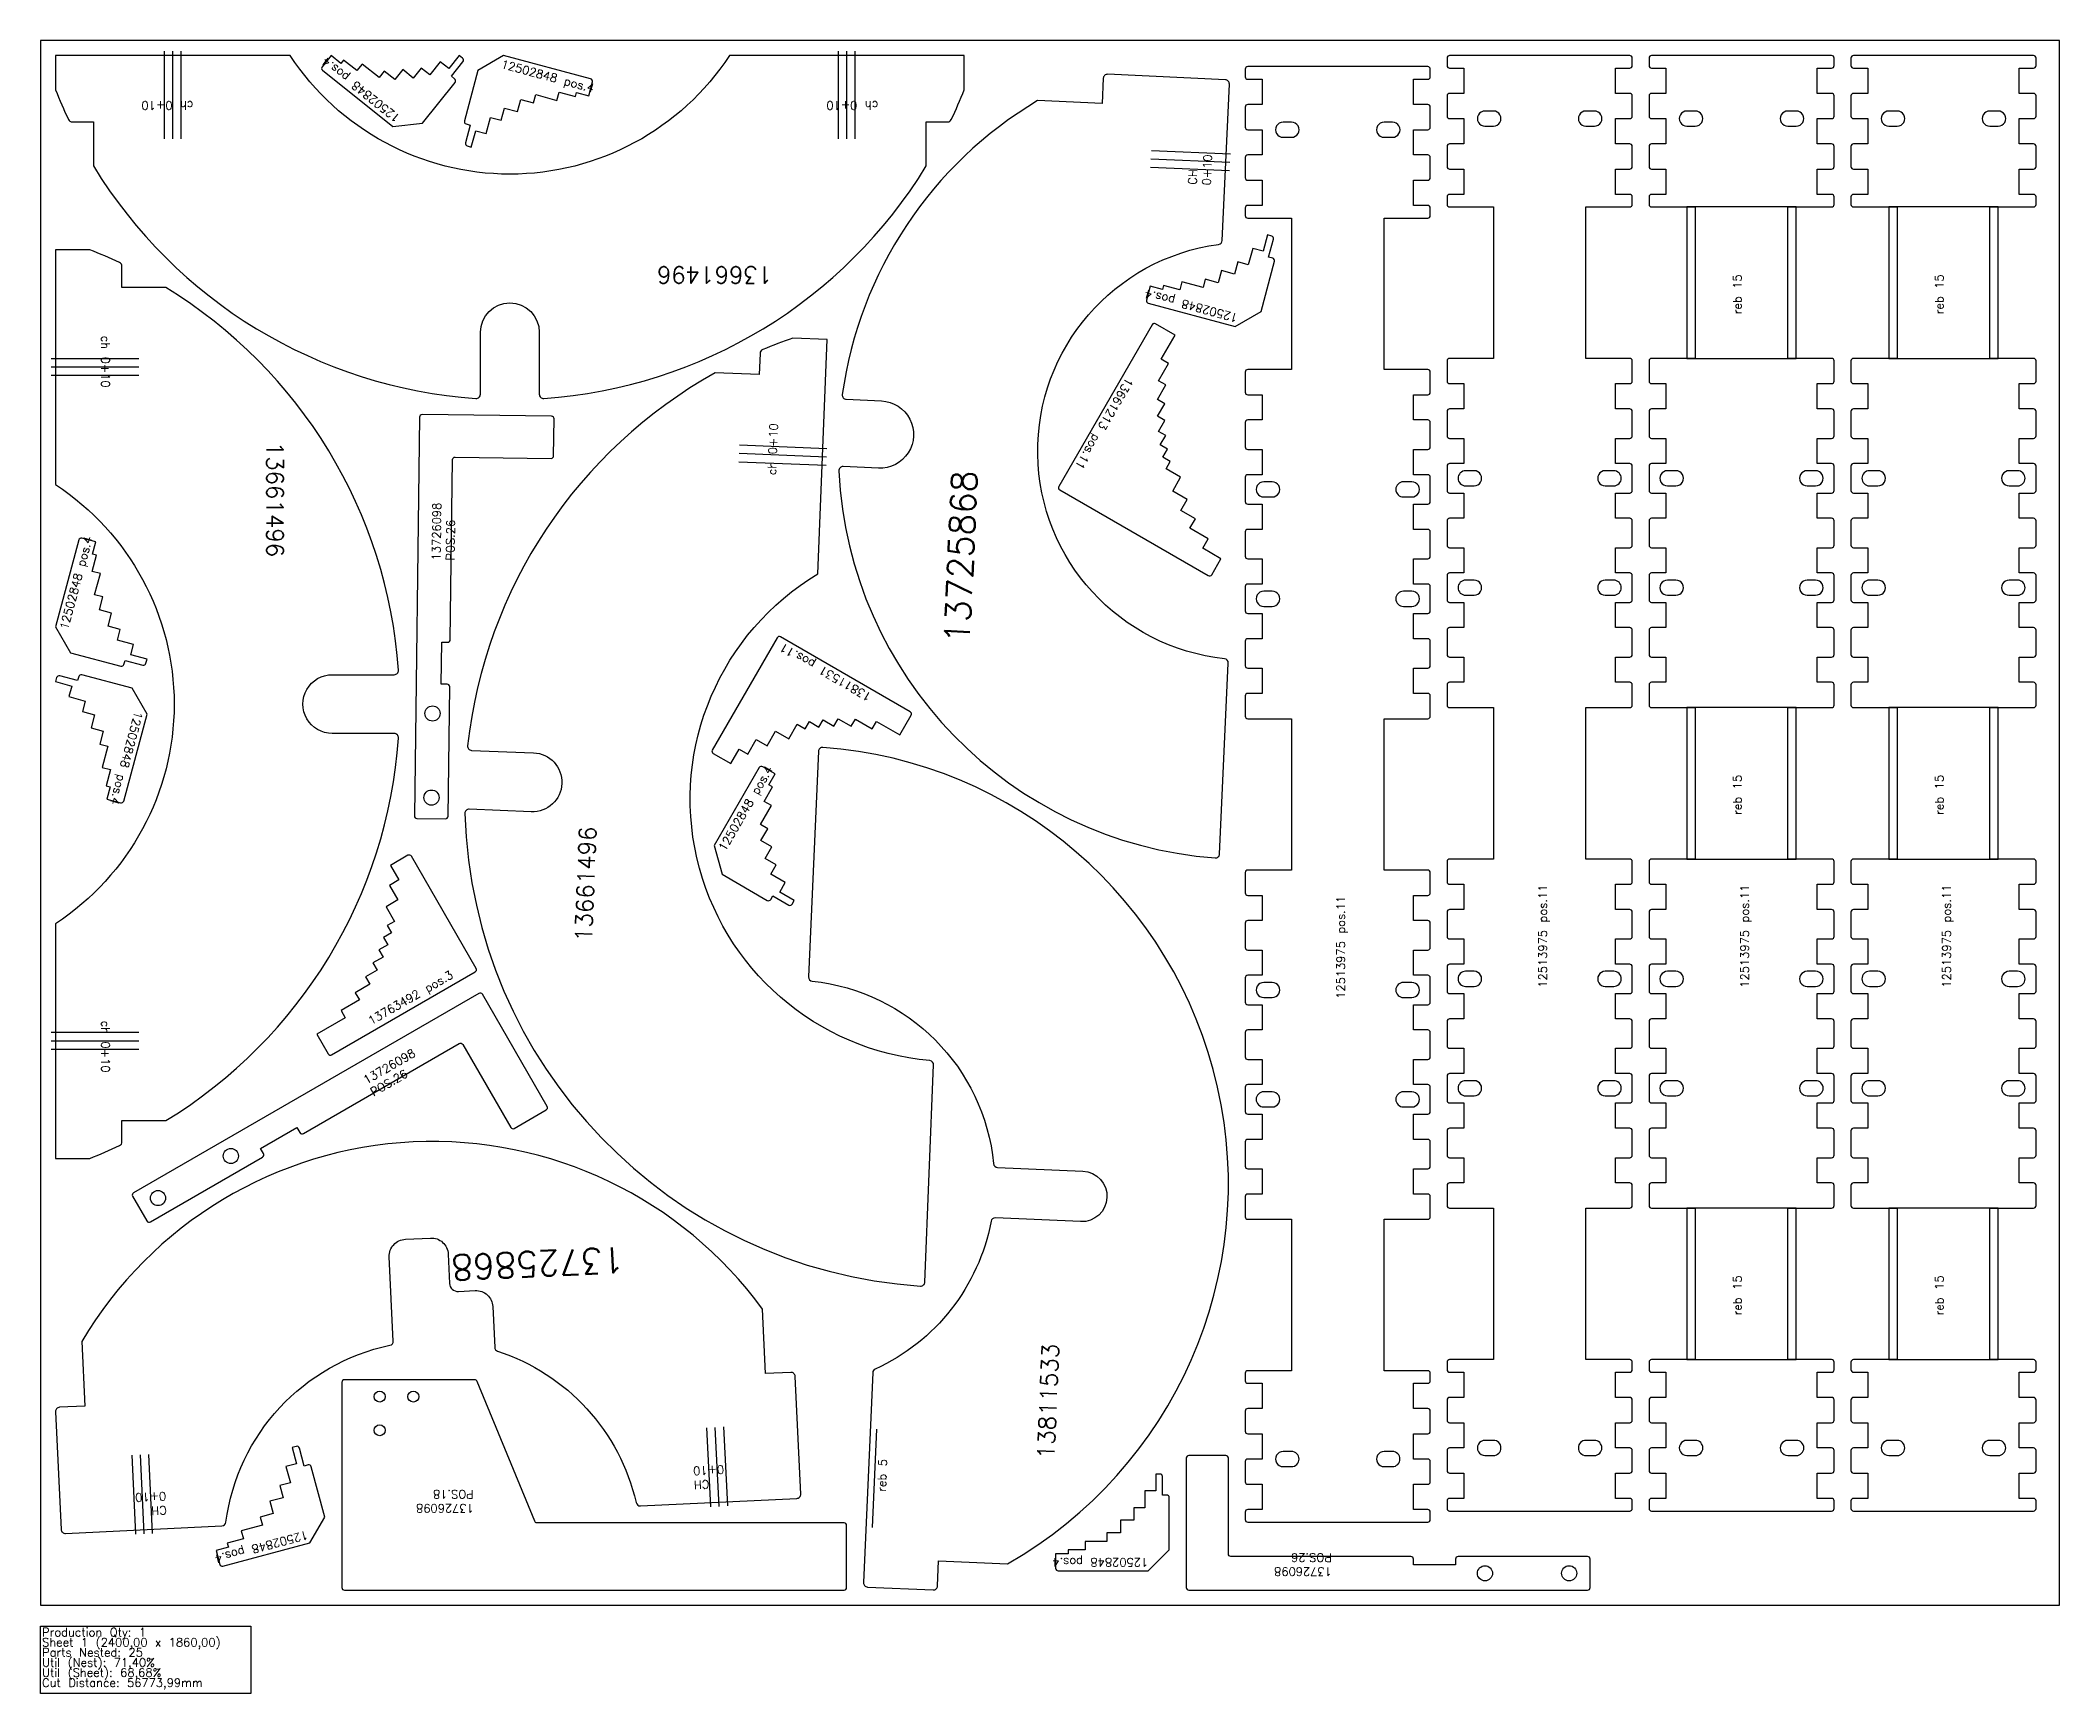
# Model space of a CAD drawing. Header units: millimetres. Extents: x 0 to 2400, y -105 to 1860.
import ezdxf

# ---------------------------------------------------------------- set-up
doc = ezdxf.new("R2010")
doc.units = ezdxf.units.MM
for name, color, linetype in [('12502848', 7, 'Continuous'), ('13661213', 7, 'Continuous'), ('13661496', 7, 'Continuous'), ('13725868', 7, 'Continuous'), ('13726098v0', 7, 'Continuous'), ('13763492', 7, 'Continuous'), ('13811531', 7, 'Continuous'), ('Chanfro', 7, 'Continuous'), ('Rebaixo', 7, 'Continuous'), ('sheet', 24, 'Continuous'), ('Stats', 7, 'Continuous'), ('Texto', 7, 'Continuous')]:
    doc.layers.add(name, color=color, linetype=linetype)
doc.styles.get("Standard").update_dxf_attribs({"font": 'txt.shx'})

msp = doc.modelspace()

# ---------------------------------------------------------------- linework, layer by layer
at = {"color": 2}
for points in [[(1432, 230.8), (1432, 206.8, 0.414214), (1435, 203.8), (1452, 203.8), (1452, 173.8), (1435, 173.8, 0.414214), (1432, 170.8), (1432, 146.8, 0.414214), (1435, 143.8), (1452, 143.8), (1452, 113.8), (1435, 113.8, 0.414214), (1432, 110.8), (1432, 101.8, 0.414214), (1435, 98.8), (1649, 98.8, 0.414214), (1652, 101.8), (1652, 110.8, 0.414214), (1649, 113.8), (1632, 113.8), (1632, 143.8), (1649, 143.8, 0.414214), (1652, 146.8), (1652, 170.8, 0.414214), (1649, 173.8), (1632, 173.8), (1632, 203.8), (1649, 203.8, 0.414214), (1652, 206.8), (1652, 230.8, 0.414214), (1649, 233.8), (1632, 233.8), (1632, 263.8), (1649, 263.8, 0.414214), (1652, 266.8), (1652, 275.8, 0.414214), (1649, 278.8), (1597, 278.8), (1597, 458.8), (1649, 458.8, 0.414214), (1652, 461.8), (1652, 485.8, 0.414214), (1649, 488.8), (1632, 488.8), (1632, 518.8), (1649, 518.8, 0.414214), (1652, 521.8), (1652, 550.8, 0.414214), (1649, 553.8), (1632, 553.8), (1632, 583.8), (1649, 583.8, 0.414214), (1652, 586.8), (1652, 615.8, 0.414214), (1649, 618.8), (1632, 618.8), (1632, 648.8), (1649, 648.8, 0.414214), (1652, 651.8), (1652, 680.8, 0.414214), (1649, 683.8), (1632, 683.8), (1632, 713.8), (1649, 713.8, 0.414214), (1652, 716.8), (1652, 745.8, 0.414214), (1649, 748.8), (1632, 748.8), (1632, 778.8), (1649, 778.8, 0.414214), (1652, 781.8), (1652, 810.8, 0.414214), (1649, 813.8), (1632, 813.8), (1632, 843.8), (1649, 843.8, 0.414214), (1652, 846.8), (1652, 870.8, 0.414214), (1649, 873.8), (1597, 873.8), (1597, 1053.8), (1649, 1053.8, 0.414214), (1652, 1056.8), (1652, 1080.8, 0.414214), (1649, 1083.8), (1632, 1083.8), (1632, 1113.8), (1649, 1113.8, 0.414214), (1652, 1116.8), (1652, 1145.8, 0.414214), (1649, 1148.8), (1632, 1148.8), (1632, 1178.8), (1649, 1178.8, 0.414214), (1652, 1181.8), (1652, 1210.8, 0.414214), (1649, 1213.8), (1632, 1213.8), (1632, 1243.8), (1649, 1243.8, 0.414214), (1652, 1246.8), (1652, 1275.8, 0.414214), (1649, 1278.8), (1632, 1278.8), (1632, 1308.8), (1649, 1308.8, 0.414214), (1652, 1311.8), (1652, 1340.8, 0.414214), (1649, 1343.8), (1632, 1343.8), (1632, 1373.8), (1649, 1373.8, 0.414214), (1652, 1376.8), (1652, 1405.8, 0.414214), (1649, 1408.8), (1632, 1408.8), (1632, 1438.8), (1649, 1438.8, 0.414214), (1652, 1441.8), (1652, 1465.8, 0.414214), (1649, 1468.8), (1597, 1468.8), (1597, 1648.8), (1649, 1648.8, 0.414214), (1652, 1651.8), (1652, 1660.8, 0.414214), (1649, 1663.8), (1632, 1663.8), (1632, 1693.8), (1649, 1693.8, 0.414214), (1652, 1696.8), (1652, 1720.8, 0.414214), (1649, 1723.8), (1632, 1723.8), (1632, 1753.8), (1649, 1753.8, 0.414214), (1652, 1756.8), (1652, 1780.8, 0.414214), (1649, 1783.8), (1632, 1783.8), (1632, 1813.8), (1649, 1813.8, 0.414214), (1652, 1816.8), (1652, 1825.8, 0.414214), (1649, 1828.8), (1435, 1828.8, 0.414214), (1432, 1825.8), (1432, 1816.8, 0.414214), (1435, 1813.8), (1452, 1813.8), (1452, 1783.8), (1435, 1783.8, 0.414214), (1432, 1780.8), (1432, 1756.8, 0.414214), (1435, 1753.8), (1452, 1753.8), (1452, 1723.8), (1435, 1723.8, 0.414214), (1432, 1720.8), (1432, 1696.8, 0.414214), (1435, 1693.8), (1452, 1693.8), (1452, 1663.8), (1435, 1663.8, 0.414214), (1432, 1660.8), (1432, 1651.8, 0.414214), (1435, 1648.8), (1487, 1648.8), (1487, 1468.8), (1435, 1468.8, 0.414214), (1432, 1465.8), (1432, 1441.8, 0.414214), (1435, 1438.8), (1452, 1438.8), (1452, 1408.8), (1435, 1408.8, 0.414214), (1432, 1405.8), (1432, 1376.8, 0.414214), (1435, 1373.8), (1452, 1373.8), (1452, 1343.8), (1435, 1343.8, 0.414214), (1432, 1340.8), (1432, 1311.8, 0.414214), (1435, 1308.8), (1452, 1308.8), (1452, 1278.8), (1435, 1278.8, 0.414214), (1432, 1275.8), (1432, 1246.8, 0.414214), (1435, 1243.8), (1452, 1243.8), (1452, 1213.8), (1435, 1213.8, 0.414214), (1432, 1210.8), (1432, 1181.8, 0.414214), (1435, 1178.8), (1452, 1178.8), (1452, 1148.8), (1435, 1148.8, 0.414214), (1432, 1145.8), (1432, 1116.8, 0.414214), (1435, 1113.8), (1452, 1113.8), (1452, 1083.8), (1435, 1083.8, 0.414214), (1432, 1080.8), (1432, 1056.8, 0.414214), (1435, 1053.8), (1487, 1053.8), (1487, 873.8), (1435, 873.8, 0.414214), (1432, 870.8), (1432, 846.8, 0.414214), (1435, 843.8), (1452, 843.8), (1452, 813.8), (1435, 813.8, 0.414214), (1432, 810.8), (1432, 781.8, 0.414214), (1435, 778.8), (1452, 778.8), (1452, 748.8), (1435, 748.8, 0.414214), (1432, 745.8), (1432, 716.8, 0.414214), (1435, 713.8), (1452, 713.8), (1452, 683.8), (1435, 683.8, 0.414214), (1432, 680.8), (1432, 651.8, 0.414214), (1435, 648.8), (1452, 648.8), (1452, 618.8), (1435, 618.8, 0.414214), (1432, 615.8), (1432, 586.8, 0.414214), (1435, 583.8), (1452, 583.8), (1452, 553.8), (1435, 553.8, 0.414214), (1432, 550.8), (1432, 521.8, 0.414214), (1435, 518.8), (1452, 518.8), (1452, 488.8), (1435, 488.8, 0.414214), (1432, 485.8), (1432, 461.8, 0.414214), (1435, 458.8), (1487, 458.8), (1487, 278.8), (1435, 278.8, 0.414214), (1432, 275.8), (1432, 266.8, 0.414214), (1435, 263.8), (1452, 263.8), (1452, 233.8), (1435, 233.8, 0.414214)], [(1672, 244), (1672, 220, 0.414214), (1675, 217), (1692, 217), (1692, 187), (1675, 187, 0.414214), (1672, 184), (1672, 160, 0.414214), (1675, 157), (1692, 157), (1692, 127), (1675, 127, 0.414214), (1672, 124), (1672, 115, 0.414214), (1675, 112), (1889, 112, 0.414214), (1892, 115), (1892, 124, 0.414214), (1889, 127), (1872, 127), (1872, 157), (1889, 157, 0.414214), (1892, 160), (1892, 184, 0.414214), (1889, 187), (1872, 187), (1872, 217), (1889, 217, 0.414214), (1892, 220), (1892, 244, 0.414214), (1889, 247), (1872, 247), (1872, 277), (1889, 277, 0.414214), (1892, 280), (1892, 289, 0.414214), (1889, 292), (1837, 292), (1837, 472), (1889, 472, 0.414214), (1892, 475), (1892, 499, 0.414214), (1889, 502), (1872, 502), (1872, 532), (1889, 532, 0.414214), (1892, 535), (1892, 564, 0.414214), (1889, 567), (1872, 567), (1872, 597), (1889, 597, 0.414214), (1892, 600), (1892, 629, 0.414214), (1889, 632), (1872, 632), (1872, 662), (1889, 662, 0.414214), (1892, 665), (1892, 694, 0.414214), (1889, 697), (1872, 697), (1872, 727), (1889, 727, 0.414214), (1892, 730), (1892, 759, 0.414214), (1889, 762), (1872, 762), (1872, 792), (1889, 792, 0.414214), (1892, 795), (1892, 824, 0.414214), (1889, 827), (1872, 827), (1872, 857), (1889, 857, 0.414214), (1892, 860), (1892, 884, 0.414214), (1889, 887), (1837, 887), (1837, 1067), (1889, 1067, 0.414214), (1892, 1070), (1892, 1094, 0.414214), (1889, 1097), (1872, 1097), (1872, 1127), (1889, 1127, 0.414214), (1892, 1130), (1892, 1159, 0.414214), (1889, 1162), (1872, 1162), (1872, 1192), (1889, 1192, 0.414214), (1892, 1195), (1892, 1224, 0.414214), (1889, 1227), (1872, 1227), (1872, 1257), (1889, 1257, 0.414214), (1892, 1260), (1892, 1289, 0.414214), (1889, 1292), (1872, 1292), (1872, 1322), (1889, 1322, 0.414214), (1892, 1325), (1892, 1354, 0.414214), (1889, 1357), (1872, 1357), (1872, 1387), (1889, 1387, 0.414214), (1892, 1390), (1892, 1419, 0.414214), (1889, 1422), (1872, 1422), (1872, 1452), (1889, 1452, 0.414214), (1892, 1455), (1892, 1479, 0.414214), (1889, 1482), (1837, 1482), (1837, 1662), (1889, 1662, 0.414214), (1892, 1665), (1892, 1674, 0.414214), (1889, 1677), (1872, 1677), (1872, 1707), (1889, 1707, 0.414214), (1892, 1710), (1892, 1734, 0.414214), (1889, 1737), (1872, 1737), (1872, 1767), (1889, 1767, 0.414214), (1892, 1770), (1892, 1794, 0.414214), (1889, 1797), (1872, 1797), (1872, 1827), (1889, 1827, 0.414214), (1892, 1830), (1892, 1839, 0.414214), (1889, 1842), (1675, 1842, 0.414214), (1672, 1839), (1672, 1830, 0.414214), (1675, 1827), (1692, 1827), (1692, 1797), (1675, 1797, 0.414214), (1672, 1794), (1672, 1770, 0.414214), (1675, 1767), (1692, 1767), (1692, 1737), (1675, 1737, 0.414214), (1672, 1734), (1672, 1710, 0.414214), (1675, 1707), (1692, 1707), (1692, 1677), (1675, 1677, 0.414214), (1672, 1674), (1672, 1665, 0.414214), (1675, 1662), (1727, 1662), (1727, 1482), (1675, 1482, 0.414214), (1672, 1479), (1672, 1455, 0.414214), (1675, 1452), (1692, 1452), (1692, 1422), (1675, 1422, 0.414214), (1672, 1419), (1672, 1390, 0.414214), (1675, 1387), (1692, 1387), (1692, 1357), (1675, 1357, 0.414214), (1672, 1354), (1672, 1325, 0.414214), (1675, 1322), (1692, 1322), (1692, 1292), (1675, 1292, 0.414214), (1672, 1289), (1672, 1260, 0.414214), (1675, 1257), (1692, 1257), (1692, 1227), (1675, 1227, 0.414214), (1672, 1224), (1672, 1195, 0.414214), (1675, 1192), (1692, 1192), (1692, 1162), (1675, 1162, 0.414214), (1672, 1159), (1672, 1130, 0.414214), (1675, 1127), (1692, 1127), (1692, 1097), (1675, 1097, 0.414214), (1672, 1094), (1672, 1070, 0.414214), (1675, 1067), (1727, 1067), (1727, 887), (1675, 887, 0.414214), (1672, 884), (1672, 860, 0.414214), (1675, 857), (1692, 857), (1692, 827), (1675, 827, 0.414214), (1672, 824), (1672, 795, 0.414214), (1675, 792), (1692, 792), (1692, 762), (1675, 762, 0.414214), (1672, 759), (1672, 730, 0.414214), (1675, 727), (1692, 727), (1692, 697), (1675, 697, 0.414214), (1672, 694), (1672, 665, 0.414214), (1675, 662), (1692, 662), (1692, 632), (1675, 632, 0.414214), (1672, 629), (1672, 600, 0.414214), (1675, 597), (1692, 597), (1692, 567), (1675, 567, 0.414214), (1672, 564), (1672, 535, 0.414214), (1675, 532), (1692, 532), (1692, 502), (1675, 502, 0.414214), (1672, 499), (1672, 475, 0.414214), (1675, 472), (1727, 472), (1727, 292), (1675, 292, 0.414214), (1672, 289), (1672, 280, 0.414214), (1675, 277), (1692, 277), (1692, 247), (1675, 247, 0.414214)], [(1727, 1758, 1.000005), (1727, 1776), (1717, 1776, 1.000005), (1717, 1758)], [(1837, 1776, 1.000005), (1837, 1758), (1847, 1758, 1.000005), (1847, 1776)], [(1487, 1744.8, 1.000002), (1487, 1762.8), (1477, 1762.8, 1.000006), (1477, 1744.8)], [(1597, 1762.8, 1.000006), (1597, 1744.8), (1607, 1744.8, 1.000002), (1607, 1762.8)], [(1704, 1330.5, 1.000005), (1704, 1348.5), (1694, 1348.5, 0.999995), (1694, 1330.5)], [(1860, 1348.5, 1.000007), (1860, 1330.5), (1870, 1330.5, 0.999999), (1870, 1348.5)], [(1464, 1317.3, 1.000007), (1464, 1335.3), (1454, 1335.3, 1.000004), (1454, 1317.3)], [(1620, 1335.3, 0.999993), (1620, 1317.3), (1630, 1317.3, 1.000005), (1630, 1335.3)], [(1464, 1187.3, 1.000007), (1464, 1205.3), (1454, 1205.3, 1.000004), (1454, 1187.3)], [(1620, 1205.3, 0.999993), (1620, 1187.3), (1630, 1187.3, 1.000005), (1630, 1205.3)], [(1704, 1200.5, 1.000005), (1704, 1218.5), (1694, 1218.5, 0.999995), (1694, 1200.5)], [(1860, 1218.5, 1.000007), (1860, 1200.5), (1870, 1200.5, 0.999999), (1870, 1218.5)], [(1236.4, 456), (1135.1, 460.4, 0.373157), (1129.9, 456.4, -0.244185), (992.3, 280.8, 0.282196), (989.3, 276.5), (978.4, 26.9, 0.414214), (983.1, 21.7), (1061.1, 18.2, 0.414214), (1066.3, 23), (1067.6, 53), (1149.6, 49.4, 0.740817), (930, 1019.7, 0.422772), (924.7, 1015), (912.9, 747, 0.396526), (917.4, 741.8, -0.355947), (1132.9, 524.9, 0.373157), (1137.7, 520.4), (1239.1, 515.9, -0.999998)], [(1704, 735.5, 1.000005), (1704, 753.5), (1694, 753.5, 0.999995), (1694, 735.5)], [(1860, 753.5, 1.000007), (1860, 735.5), (1870, 735.5, 0.999999), (1870, 753.5)], [(1464, 722.3, 1.000007), (1464, 740.3), (1454, 740.3, 1.000004), (1454, 722.3)], [(1620, 740.3, 0.999993), (1620, 722.3), (1630, 722.3, 1.000005), (1630, 740.3)], [(1464, 592.3, 1.000007), (1464, 610.3), (1454, 610.3, 0.999998), (1454, 592.3)], [(1620, 610.3, 0.999993), (1620, 592.3), (1630, 592.3, 1.000002), (1630, 610.3)], [(1704, 605.5, 1.000005), (1704, 623.5), (1694, 623.5, 0.999995), (1694, 605.5)], [(1860, 623.5, 1.000005), (1860, 605.5), (1870, 605.5, 0.999995), (1870, 623.5)], [(1727, 178, 0.999993), (1727, 196), (1717, 196, 1.000007), (1717, 178)], [(1837, 196, 0.999999), (1837, 178), (1847, 178, 0.999993), (1847, 196)], [(1487, 164.8, 0.999992), (1487, 182.8), (1477, 182.8, 1.000004), (1477, 164.8)], [(1597, 182.8, 1.000007), (1597, 164.8), (1607, 164.8, 0.999993), (1607, 182.8)]]:
    msp.add_lwpolyline(points, format="xyb", close=True, dxfattribs=at)
at = {"color": 5}
for points in [[(1912, 244), (1912, 220, 0.414214), (1915, 217), (1932, 217), (1932, 187), (1915, 187, 0.414214), (1912, 184), (1912, 160, 0.414214), (1915, 157), (1932, 157), (1932, 127), (1915, 127, 0.414214), (1912, 124), (1912, 115, 0.414214), (1915, 112), (2129, 112, 0.414214), (2132, 115), (2132, 124, 0.414214), (2129, 127), (2112, 127), (2112, 157), (2129, 157, 0.414214), (2132, 160), (2132, 184, 0.414214), (2129, 187), (2112, 187), (2112, 217), (2129, 217, 0.414214), (2132, 220), (2132, 244, 0.414214), (2129, 247), (2112, 247), (2112, 277), (2129, 277, 0.414214), (2132, 280), (2132, 289, 0.414214), (2129, 292), (2077, 292), (2077, 472), (2129, 472, 0.414214), (2132, 475), (2132, 499, 0.414214), (2129, 502), (2112, 502), (2112, 532), (2129, 532, 0.414214), (2132, 535), (2132, 564, 0.414214), (2129, 567), (2112, 567), (2112, 597), (2129, 597, 0.414214), (2132, 600), (2132, 629, 0.414214), (2129, 632), (2112, 632), (2112, 662), (2129, 662, 0.414214), (2132, 665), (2132, 694, 0.414214), (2129, 697), (2112, 697), (2112, 727), (2129, 727, 0.414214), (2132, 730), (2132, 759, 0.414214), (2129, 762), (2112, 762), (2112, 792), (2129, 792, 0.414214), (2132, 795), (2132, 824, 0.414214), (2129, 827), (2112, 827), (2112, 857), (2129, 857, 0.414214), (2132, 860), (2132, 884, 0.414214), (2129, 887), (2077, 887), (2077, 1067), (2129, 1067, 0.414214), (2132, 1070), (2132, 1094, 0.414214), (2129, 1097), (2112, 1097), (2112, 1127), (2129, 1127, 0.414214), (2132, 1130), (2132, 1159, 0.414214), (2129, 1162), (2112, 1162), (2112, 1192), (2129, 1192, 0.414214), (2132, 1195), (2132, 1224, 0.414214), (2129, 1227), (2112, 1227), (2112, 1257), (2129, 1257, 0.414214), (2132, 1260), (2132, 1289, 0.414214), (2129, 1292), (2112, 1292), (2112, 1322), (2129, 1322, 0.414214), (2132, 1325), (2132, 1354, 0.414214), (2129, 1357), (2112, 1357), (2112, 1387), (2129, 1387, 0.414214), (2132, 1390), (2132, 1419, 0.414214), (2129, 1422), (2112, 1422), (2112, 1452), (2129, 1452, 0.414214), (2132, 1455), (2132, 1479, 0.414214), (2129, 1482), (2077, 1482), (2077, 1662), (2129, 1662, 0.414214), (2132, 1665), (2132, 1674, 0.414214), (2129, 1677), (2112, 1677), (2112, 1707), (2129, 1707, 0.414214), (2132, 1710), (2132, 1734, 0.414214), (2129, 1737), (2112, 1737), (2112, 1767), (2129, 1767, 0.414214), (2132, 1770), (2132, 1794, 0.414214), (2129, 1797), (2112, 1797), (2112, 1827), (2129, 1827, 0.414214), (2132, 1830), (2132, 1839, 0.414214), (2129, 1842), (1915, 1842, 0.414214), (1912, 1839), (1912, 1830, 0.414214), (1915, 1827), (1932, 1827), (1932, 1797), (1915, 1797, 0.414214), (1912, 1794), (1912, 1770, 0.414214), (1915, 1767), (1932, 1767), (1932, 1737), (1915, 1737, 0.414214), (1912, 1734), (1912, 1710, 0.414214), (1915, 1707), (1932, 1707), (1932, 1677), (1915, 1677, 0.414214), (1912, 1674), (1912, 1665, 0.414214), (1915, 1662), (1967, 1662), (1967, 1482), (1915, 1482, 0.414214), (1912, 1479), (1912, 1455, 0.414214), (1915, 1452), (1932, 1452), (1932, 1422), (1915, 1422, 0.414214), (1912, 1419), (1912, 1390, 0.414214), (1915, 1387), (1932, 1387), (1932, 1357), (1915, 1357, 0.414214), (1912, 1354), (1912, 1325, 0.414214), (1915, 1322), (1932, 1322), (1932, 1292), (1915, 1292, 0.414214), (1912, 1289), (1912, 1260, 0.414214), (1915, 1257), (1932, 1257), (1932, 1227), (1915, 1227, 0.414214), (1912, 1224), (1912, 1195, 0.414214), (1915, 1192), (1932, 1192), (1932, 1162), (1915, 1162, 0.414214), (1912, 1159), (1912, 1130, 0.414214), (1915, 1127), (1932, 1127), (1932, 1097), (1915, 1097, 0.414214), (1912, 1094), (1912, 1070, 0.414214), (1915, 1067), (1967, 1067), (1967, 887), (1915, 887, 0.414214), (1912, 884), (1912, 860, 0.414214), (1915, 857), (1932, 857), (1932, 827), (1915, 827, 0.414214), (1912, 824), (1912, 795, 0.414214), (1915, 792), (1932, 792), (1932, 762), (1915, 762, 0.414214), (1912, 759), (1912, 730, 0.414214), (1915, 727), (1932, 727), (1932, 697), (1915, 697, 0.414214), (1912, 694), (1912, 665, 0.414214), (1915, 662), (1932, 662), (1932, 632), (1915, 632, 0.414214), (1912, 629), (1912, 600, 0.414214), (1915, 597), (1932, 597), (1932, 567), (1915, 567, 0.414214), (1912, 564), (1912, 535, 0.414214), (1915, 532), (1932, 532), (1932, 502), (1915, 502, 0.414214), (1912, 499), (1912, 475, 0.414214), (1915, 472), (1967, 472), (1967, 292), (1915, 292, 0.414214), (1912, 289), (1912, 280, 0.414214), (1915, 277), (1932, 277), (1932, 247), (1915, 247, 0.414214)], [(2152, 244), (2152, 220, 0.414214), (2155, 217), (2172, 217), (2172, 187), (2155, 187, 0.414214), (2152, 184), (2152, 160, 0.414214), (2155, 157), (2172, 157), (2172, 127), (2155, 127, 0.414214), (2152, 124), (2152, 115, 0.414214), (2155, 112), (2369, 112, 0.414214), (2372, 115), (2372, 124, 0.414214), (2369, 127), (2352, 127), (2352, 157), (2369, 157, 0.414214), (2372, 160), (2372, 184, 0.414214), (2369, 187), (2352, 187), (2352, 217), (2369, 217, 0.414214), (2372, 220), (2372, 244, 0.414214), (2369, 247), (2352, 247), (2352, 277), (2369, 277, 0.414214), (2372, 280), (2372, 289, 0.414214), (2369, 292), (2317, 292), (2317, 472), (2369, 472, 0.414214), (2372, 475), (2372, 499, 0.414214), (2369, 502), (2352, 502), (2352, 532), (2369, 532, 0.414214), (2372, 535), (2372, 564, 0.414214), (2369, 567), (2352, 567), (2352, 597), (2369, 597, 0.414214), (2372, 600), (2372, 629, 0.414214), (2369, 632), (2352, 632), (2352, 662), (2369, 662, 0.414214), (2372, 665), (2372, 694, 0.414214), (2369, 697), (2352, 697), (2352, 727), (2369, 727, 0.414214), (2372, 730), (2372, 759, 0.414214), (2369, 762), (2352, 762), (2352, 792), (2369, 792, 0.414214), (2372, 795), (2372, 824, 0.414214), (2369, 827), (2352, 827), (2352, 857), (2369, 857, 0.414214), (2372, 860), (2372, 884, 0.414214), (2369, 887), (2317, 887), (2317, 1067), (2369, 1067, 0.414214), (2372, 1070), (2372, 1094, 0.414214), (2369, 1097), (2352, 1097), (2352, 1127), (2369, 1127, 0.414214), (2372, 1130), (2372, 1159, 0.414214), (2369, 1162), (2352, 1162), (2352, 1192), (2369, 1192, 0.414214), (2372, 1195), (2372, 1224, 0.414214), (2369, 1227), (2352, 1227), (2352, 1257), (2369, 1257, 0.414214), (2372, 1260), (2372, 1289, 0.414214), (2369, 1292), (2352, 1292), (2352, 1322), (2369, 1322, 0.414214), (2372, 1325), (2372, 1354, 0.414214), (2369, 1357), (2352, 1357), (2352, 1387), (2369, 1387, 0.414214), (2372, 1390), (2372, 1419, 0.414214), (2369, 1422), (2352, 1422), (2352, 1452), (2369, 1452, 0.414214), (2372, 1455), (2372, 1479, 0.414214), (2369, 1482), (2317, 1482), (2317, 1662), (2369, 1662, 0.414214), (2372, 1665), (2372, 1674, 0.414214), (2369, 1677), (2352, 1677), (2352, 1707), (2369, 1707, 0.414214), (2372, 1710), (2372, 1734, 0.414214), (2369, 1737), (2352, 1737), (2352, 1767), (2369, 1767, 0.414214), (2372, 1770), (2372, 1794, 0.414214), (2369, 1797), (2352, 1797), (2352, 1827), (2369, 1827, 0.414214), (2372, 1830), (2372, 1839, 0.414214), (2369, 1842), (2155, 1842, 0.414214), (2152, 1839), (2152, 1830, 0.414214), (2155, 1827), (2172, 1827), (2172, 1797), (2155, 1797, 0.414214), (2152, 1794), (2152, 1770, 0.414214), (2155, 1767), (2172, 1767), (2172, 1737), (2155, 1737, 0.414214), (2152, 1734), (2152, 1710, 0.414214), (2155, 1707), (2172, 1707), (2172, 1677), (2155, 1677, 0.414214), (2152, 1674), (2152, 1665, 0.414214), (2155, 1662), (2207, 1662), (2207, 1482), (2155, 1482, 0.414214), (2152, 1479), (2152, 1455, 0.414214), (2155, 1452), (2172, 1452), (2172, 1422), (2155, 1422, 0.414214), (2152, 1419), (2152, 1390, 0.414214), (2155, 1387), (2172, 1387), (2172, 1357), (2155, 1357, 0.414214), (2152, 1354), (2152, 1325, 0.414214), (2155, 1322), (2172, 1322), (2172, 1292), (2155, 1292, 0.414214), (2152, 1289), (2152, 1260, 0.414214), (2155, 1257), (2172, 1257), (2172, 1227), (2155, 1227, 0.414214), (2152, 1224), (2152, 1195, 0.414214), (2155, 1192), (2172, 1192), (2172, 1162), (2155, 1162, 0.414214), (2152, 1159), (2152, 1130, 0.414214), (2155, 1127), (2172, 1127), (2172, 1097), (2155, 1097, 0.414214), (2152, 1094), (2152, 1070, 0.414214), (2155, 1067), (2207, 1067), (2207, 887), (2155, 887, 0.414214), (2152, 884), (2152, 860, 0.414214), (2155, 857), (2172, 857), (2172, 827), (2155, 827, 0.414214), (2152, 824), (2152, 795, 0.414214), (2155, 792), (2172, 792), (2172, 762), (2155, 762, 0.414214), (2152, 759), (2152, 730, 0.414214), (2155, 727), (2172, 727), (2172, 697), (2155, 697, 0.414214), (2152, 694), (2152, 665, 0.414214), (2155, 662), (2172, 662), (2172, 632), (2155, 632, 0.414214), (2152, 629), (2152, 600, 0.414214), (2155, 597), (2172, 597), (2172, 567), (2155, 567, 0.414214), (2152, 564), (2152, 535, 0.414214), (2155, 532), (2172, 532), (2172, 502), (2155, 502, 0.414214), (2152, 499), (2152, 475, 0.414214), (2155, 472), (2207, 472), (2207, 292), (2155, 292, 0.414214), (2152, 289), (2152, 280, 0.414214), (2155, 277), (2172, 277), (2172, 247), (2155, 247, 0.414214)], [(1967, 1758, 1.000005), (1967, 1776), (1957, 1776, 1.000004), (1957, 1758)], [(2077, 1776, 1.000008), (2077, 1758), (2087, 1758, 1.000005), (2087, 1776)], [(2207, 1758, 1.000006), (2207, 1776), (2197, 1776, 1.000007), (2197, 1758)], [(2317, 1776, 1.000007), (2317, 1758), (2327, 1758, 1.000006), (2327, 1776)], [(1944, 1330.5, 1.000005), (1944, 1348.5), (1934, 1348.5, 1.000006), (1934, 1330.5)], [(2100, 1348.5, 1.000004), (2100, 1330.5), (2110, 1330.5, 1.000003), (2110, 1348.5)], [(2184, 1330.5, 1.000006), (2184, 1348.5), (2174, 1348.5, 0.999994), (2174, 1330.5)], [(2340, 1348.5, 1.000005), (2340, 1330.5), (2350, 1330.5, 0.999995), (2350, 1348.5)], [(1944, 1200.5, 1.000005), (1944, 1218.5), (1934, 1218.5, 1.000006), (1934, 1200.5)], [(2100, 1218.5, 1.000004), (2100, 1200.5), (2110, 1200.5, 1.000003), (2110, 1218.5)], [(2184, 1200.5, 1.000006), (2184, 1218.5), (2174, 1218.5, 0.999994), (2174, 1200.5)], [(2340, 1218.5, 1.000005), (2340, 1200.5), (2350, 1200.5, 0.999995), (2350, 1218.5)], [(1944, 735.5, 1.000005), (1944, 753.5), (1934, 753.5, 1.000006), (1934, 735.5)], [(2100, 753.5, 1.000004), (2100, 735.5), (2110, 735.5, 1.000003), (2110, 753.5)], [(2184, 735.5, 1.000006), (2184, 753.5), (2174, 753.5, 0.999994), (2174, 735.5)], [(2340, 753.5, 1.000005), (2340, 735.5), (2350, 735.5, 0.999995), (2350, 753.5)], [(1944, 605.5, 1.000005), (1944, 623.5), (1934, 623.5, 1.000004), (1934, 605.5)], [(2100, 623.5, 1.000004), (2100, 605.5), (2110, 605.5, 0.999996), (2110, 623.5)], [(2184, 605.5, 1.000006), (2184, 623.5), (2174, 623.5, 0.999994), (2174, 605.5)], [(2340, 623.5, 1.000003), (2340, 605.5), (2350, 605.5, 0.999993), (2350, 623.5)], [(1967, 178, 0.999995), (1967, 196), (1957, 196, 1.000005), (1957, 178)], [(2077, 196, 1.000005), (2077, 178), (2087, 178, 0.999995), (2087, 196)], [(2207, 178, 0.999997), (2207, 196), (2197, 196, 1.000008), (2197, 178)], [(2317, 196, 1.000007), (2317, 178), (2327, 178, 0.999997), (2327, 196)]]:
    msp.add_lwpolyline(points, format="xyb", close=True, dxfattribs=at)
at = {"layer": '12502848', "color": 2}
for points in [[(488.5, 1817.5), (502.2, 1834.7, 0.414214), (501.7, 1838.9), (497.8, 1842), (485.3, 1826.4), (475.2, 1834.5), (462.7, 1818.9), (452.5, 1827), (443.2, 1815.2), (430.7, 1825.2), (421.3, 1813.5), (408.8, 1823.5), (402.6, 1815.7), (382.3, 1831.9), (376, 1824.1), (360.4, 1836.5), (357.3, 1832.6), (345.5, 1842), (334.9, 1828.7, 0.414214), (335.4, 1824.5), (419, 1757.7), (454.2, 1761.7), (492.9, 1810.1, 0.414214), (492.4, 1814.4)], [(510.9, 1759.4), (505.2, 1738.2, 0.414214), (507.4, 1734.5), (512.2, 1733.2), (517.4, 1752.5), (529.9, 1749.2), (535.1, 1768.5), (547.7, 1765.1), (551.5, 1779.6), (567, 1775.5), (570.9, 1789.9), (586.3, 1785.8), (588.9, 1795.5), (614, 1788.7), (616.6, 1798.4), (635.9, 1793.2), (637.2, 1798.1), (651.7, 1794.2), (656.1, 1810.6, 0.414214), (654, 1814.3), (550.6, 1842), (520, 1824.3), (504, 1764.4, 0.414214), (506.1, 1760.7)], [(1459.9, 1602.4), (1465.6, 1623.7, 0.414214), (1463.5, 1627.4), (1458.6, 1628.7), (1453.5, 1609.3), (1440.9, 1612.7), (1435.7, 1593.4), (1423.2, 1596.8), (1419.3, 1582.3), (1403.8, 1586.4), (1399.9, 1571.9), (1384.5, 1576.1), (1381.9, 1566.4), (1356.8, 1573.1), (1354.2, 1563.5), (1334.9, 1568.6), (1333.6, 1563.8), (1319.1, 1567.7), (1314.7, 1551.3, 0.414214), (1316.8, 1547.6), (1420.2, 1519.9), (1450.8, 1537.6), (1466.8, 1597.5, 0.414214), (1464.7, 1601.1)], [(100.6, 1123.1), (121.8, 1117.4, 0.414214), (125.5, 1119.6), (126.8, 1124.4), (107.5, 1129.6), (110.8, 1142.1), (91.5, 1147.3), (94.9, 1159.9), (80.4, 1163.7), (84.5, 1179.2), (70.1, 1183.1), (74.2, 1198.5), (64.5, 1201.1), (71.3, 1226.2), (61.6, 1228.8), (66.8, 1248.1), (61.9, 1249.4), (65.8, 1263.9), (49.4, 1268.3, 0.414214), (45.7, 1266.2), (18, 1162.8), (35.7, 1132.2), (95.6, 1116.2, 0.414214), (99.3, 1118.3)], [(44.3, 1099), (23, 1104.7, 0.414214), (19.3, 1102.6), (18, 1097.8), (37.4, 1092.6), (34, 1080), (53.3, 1074.8), (50, 1062.3), (64.4, 1058.4), (60.3, 1043), (74.8, 1039.1), (70.6, 1023.6), (80.3, 1021), (73.6, 995.9), (83.2, 993.3), (78.1, 974), (82.9, 972.7), (79, 958.2), (95.4, 953.8, 0.414214), (99.1, 955.9), (126.8, 1059.3), (109.1, 1089.9), (49.2, 1106, 0.414214), (45.6, 1103.8)], [(870.5, 843.3), (889.5, 832.3, 0.414214), (893.6, 833.4), (896.1, 837.7), (878.8, 847.7), (885.3, 858.9), (868, 868.9), (874.5, 880.2), (861.5, 887.7), (869.5, 901.6), (856.5, 909.1), (864.5, 922.9), (855.9, 927.9), (868.9, 950.4), (860.2, 955.4), (870.2, 972.7), (865.9, 975.2), (873.4, 988.2), (858.6, 996.7, 0.414214), (854.5, 995.6), (801, 903), (810.2, 868.8), (863.9, 837.8, 0.414214), (868, 838.9)], [(313.5, 165.5), (307.8, 186.7, 0.414214), (304.1, 188.9), (299.3, 187.6), (304.4, 168.2), (291.9, 164.9), (297.1, 145.6), (284.5, 142.2), (288.4, 127.7), (272.9, 123.6), (276.8, 109.1), (261.4, 104.9), (263.9, 95.3), (238.8, 88.6), (241.4, 78.9), (222.1, 73.7), (223.4, 68.9), (208.9, 65), (213.3, 48.6, 0.414214), (217, 46.5), (320.3, 74.2), (338, 104.8), (322, 164.7, 0.414214), (318.3, 166.8)], [(1333.7, 131), (1333.7, 153, 0.414214), (1330.7, 156), (1325.7, 156), (1325.7, 136), (1312.7, 136), (1312.7, 116), (1299.7, 116), (1299.7, 101), (1283.7, 101), (1283.7, 86), (1267.7, 86), (1267.7, 76), (1241.7, 76), (1241.7, 66), (1221.7, 66), (1221.7, 61), (1206.7, 61), (1206.7, 44, 0.414214), (1209.7, 41), (1316.7, 41), (1341.7, 66), (1341.7, 128, 0.414214), (1338.7, 131)]]:
    msp.add_lwpolyline(points, format="xyb", close=True, dxfattribs=at)
at = {"layer": '13661213', "color": 2}
msp.add_lwpolyline([(1325.5, 1523.2, 0.414214), (1321.4, 1522.1), (1210.4, 1329.9, 0.414214), (1211.5, 1325.8), (1388.1, 1223.8, 0.414214), (1392.2, 1224.9), (1403.2, 1243.9), (1381.6, 1256.4), (1388.1, 1267.7), (1366.4, 1280.2), (1372.9, 1291.4), (1355.6, 1301.4), (1363.1, 1314.4), (1345.8, 1324.4), (1355.3, 1340.9), (1338, 1350.9), (1343, 1359.5), (1334.3, 1364.5), (1339.8, 1374.1), (1331.1, 1379.1), (1337.6, 1390.3), (1329, 1395.3), (1336.5, 1408.3), (1327.8, 1413.3), (1336.3, 1428), (1327.7, 1433), (1337.7, 1450.4), (1329, 1455.4), (1341, 1476.1), (1332.3, 1481.1), (1348.8, 1509.7)], format="xyb", close=True, dxfattribs=at)
at = {"layer": '13661496', "color": 2}
for points in [[(1098, 1801.3), (1098, 1842), (819, 1842, -0.540301), (297, 1842), (18, 1842), (18, 1801.3, 0.016653), (33.3, 1765.9, 0.290435), (37.8, 1763), (63, 1763), (63, 1710.7, 0.242848), (517.7, 1434.4, 0.434755), (523, 1439.4), (523, 1513, -0.999999), (593, 1513), (593, 1439.4, 0.434755), (598.3, 1434.4, 0.242848), (1053, 1710.7), (1053, 1763), (1078.2, 1763, 0.290435), (1082.7, 1765.9, 0.016653)], [(58.7, 1611.1), (18, 1611.1), (18, 1332, -0.540301), (18, 810.1), (18, 531.1), (58.7, 531.1, 0.016653), (94.2, 546.4, 0.290435), (97, 550.9), (97, 576.1), (149.3, 576.1, 0.242848), (425.6, 1030.7, 0.434755), (420.6, 1036.1), (347, 1036.1, -1.000002), (347, 1106.1), (420.6, 1106.1, 0.434755), (425.6, 1111.4, 0.242848), (149.3, 1566.1), (97, 1566.1), (97, 1591.3, 0.290435), (94.2, 1595.8, 0.016653)], [(858.5, 1492.4, 0.290435), (855.4, 1488), (854.4, 1462.8), (802.2, 1464.9, 0.242848), (507.8, 1021.7, 0.434755), (512.6, 1016.1), (586.2, 1013.2, -0.999999), (583.4, 943.2), (509.8, 946.2, 0.434755), (504.6, 941.1, 0.38645), (1046, 379.4, 0.421876), (1051.3, 384.2), (1061.7, 642.2, 0.400416), (1057.1, 647.4, -0.726894), (924, 1225.8), (935.1, 1504.6), (894.5, 1506.2, 0.016653)]]:
    msp.add_lwpolyline(points, format="xyb", close=True, dxfattribs=at)
at = {"layer": '13725868', "color": 2}
for points in [[(1263.3, 1814.9), (1261.9, 1784.9), (1185.2, 1788.4, 0.227386), (953.1, 1439, 0.441988), (957.8, 1433.4), (999.6, 1431.5, -1.000002), (996, 1351.5), (954.2, 1353.4, 0.441988), (949, 1348.2, 0.378017), (1396.3, 888.2, 0.423398), (1401.6, 892.9), (1411.9, 1119.9, 0.396943), (1407.5, 1125.1, -0.887495), (1400.4, 1617.5, 0.362758), (1404.7, 1622.3), (1413.2, 1808.1, 0.414214), (1408.4, 1813.3), (1268.5, 1819.7, 0.414214)], [(708.1, 122, 0.362758), (713.2, 118.1), (899, 127, 0.414214), (903.7, 132.2), (897.1, 272, 0.414214), (891.8, 276.8), (861.9, 275.4), (858.2, 352.1, 0.538683), (49.1, 313.5), (52.8, 236.7), (22.8, 235.3, 0.414214), (18.1, 230), (24.7, 90.2, 0.414214), (30, 85.4), (215.8, 94.3, 0.362758), (220.5, 98.7, -0.318457), (415.5, 309, 0.36844), (419.5, 314.1), (414.7, 414.2, -0.414214), (433.8, 435.1), (463.7, 436.5, -0.414214), (484.7, 417.5), (486.3, 382.6, 0.414214), (496.8, 373), (516.8, 374, -0.414214), (537.7, 355), (540, 306.5, 0.311282), (543.5, 302, -0.262887)]]:
    msp.add_lwpolyline(points, format="xyb", close=True, dxfattribs=at)
at = {"layer": '13726098v0', "color": 2}
for points in [[(610.6, 1410.1, 0.414214), (607.6, 1413.2), (453.6, 1415.2, 0.414214), (450.6, 1412.2), (444.5, 938.2, 0.414214), (447.5, 935.2), (481.5, 934.8, 0.414214), (484.5, 937.7), (486.5, 1091.7, 0.414214), (483.5, 1094.8), (476.5, 1094.8), (477.2, 1144.8), (484.2, 1144.7, 0.414214), (487.2, 1147.7), (490, 1361.7, -0.414214), (493, 1364.7), (607, 1363.2, 0.414214), (610, 1366.2)], [(601.2, 588.8, 0.414214), (602.3, 592.9), (525.3, 726.2, 0.414214), (521.2, 727.3), (110.7, 490.3, 0.414214), (109.6, 486.2), (126.6, 456.8, 0.414214), (130.7, 455.7), (264.1, 532.7, 0.414214), (265.2, 536.8), (261.7, 542.9), (305, 567.9), (308.5, 561.8, 0.414214), (312.6, 560.7), (497.9, 667.7, -0.414214), (502, 666.6), (559, 567.9, 0.414214), (563.1, 566.8)], [(590.3, 98, -0.303918), (587.5, 99.9), (519.1, 266.1, 0.303918), (516.3, 268), (361.3, 268, 0.414214), (358.3, 265), (358.3, 21, 0.414214), (361.3, 18), (955.3, 18, 0.414214), (958.3, 21), (958.3, 95, 0.414214), (955.3, 98)], [(1365, 178, 0.414214), (1362, 175), (1362, 21, 0.414214), (1365, 18), (1839, 18, 0.414214), (1842, 21), (1842, 55, 0.414214), (1839, 58), (1685, 58, 0.414214), (1682, 55), (1682, 48), (1632, 48), (1632, 55, 0.414214), (1629, 58), (1415, 58, -0.414214), (1412, 61), (1412, 175, 0.414214), (1409, 178)]]:
    msp.add_lwpolyline(points, format="xyb", close=True, dxfattribs=at)
for centre, radius in [((466.1, 1060), 9), ((464.8, 960), 9), ((226.4, 534), 9), ((139.8, 484), 9), ((403.3, 248), 6.5), ((443.3, 248), 6.5), ((403.3, 208), 6.5), ((1717, 38), 9), ((1817, 38), 9)]:
    msp.add_circle(centre, radius, dxfattribs=at)
at = {"layer": '13763492', "color": 2}
msp.add_lwpolyline([(516.9, 752.8, 0.414214), (517.9, 756.9), (440.9, 890.3, 0.414214), (436.9, 891.4), (416.1, 879.4), (426.1, 862.1), (414.8, 855.6), (424.8, 838.3), (411, 830.3), (421, 812.9), (412.3, 807.9), (417.3, 799.3), (407.8, 793.8), (412.8, 785.1), (402.4, 779.1), (407.4, 770.5), (395.2, 763.5), (400.2, 754.8), (386.4, 746.8), (391.4, 738.1), (374.1, 728.1), (379.1, 719.5), (357.4, 707), (362.4, 698.3), (328.6, 678.8), (342.1, 655.4, 0.414214), (346.2, 654.3)], format="xyb", close=True, dxfattribs=at)
at = {"layer": '13811531', "color": 2}
msp.add_lwpolyline([(1035, 1057.9, 0.414214), (1033.9, 1062), (879.7, 1151, 0.414214), (875.6, 1149.9), (798.6, 1016.5, 0.414214), (799.7, 1012.4), (820.5, 1000.4), (830.5, 1017.7), (840.9, 1011.7), (850.9, 1029), (863.9, 1021.5), (873.9, 1038.9), (889.5, 1029.9), (899.5, 1047.2), (909, 1041.7), (914, 1050.3), (925.3, 1043.8), (930.3, 1052.5), (943.2, 1045), (948.2, 1053.7), (963.8, 1044.7), (968.8, 1053.3), (988.8, 1041.8), (993.8, 1050.5), (1021.5, 1034.5)], format="xyb", close=True, dxfattribs=at)
at = {"layer": 'Chanfro', "color": 2}
for p, q in [((147.5, 1743), (147.5, 1847)), ((157.5, 1743), (157.5, 1847)), ((167.5, 1743), (167.5, 1847)), ((948.5, 1743), (948.5, 1847)), ((958.5, 1743), (958.5, 1847)), ((968.5, 1743), (968.5, 1847)), ((1320.5, 1729.2), (1414.4, 1725.2)), ((1319.6, 1709.2), (1413.5, 1705.2)), ((1320, 1719.2), (1413.9, 1715.2)), ((117, 1481.6), (13, 1481.6)), ((117, 1471.6), (13, 1471.6)), ((117, 1461.6), (13, 1461.6)), ((830.6, 1369.2), (934.5, 1365)), ((831, 1379.1), (934.9, 1375)), ((830.2, 1359.2), (934.1, 1355)), ((117, 680.6), (13, 680.6)), ((117, 670.6), (13, 670.6)), ((117, 660.6), (13, 660.6)), ((791.8, 210.9), (796.6, 117)), ((801.8, 211.4), (806.5, 117.5)), ((811.8, 211.9), (816.5, 118)), ((108.7, 178.3), (112.9, 84.4)), ((118.6, 178.8), (122.9, 84.9)), ((128.6, 179.2), (132.9, 85.3))]:
    msp.add_line(p, q, dxfattribs=at)
at = {"layer": 'Rebaixo', "color": 2}
msp.add_line((993.9, 209.4), (988.7, 92.3), dxfattribs=at)
at = {"layer": 'Rebaixo', "color": 5}
for points in [[(1957, 1482), (2087, 1482), (2087, 1662), (1957, 1662)], [(2197, 1482), (2327, 1482), (2327, 1662), (2197, 1662)], [(1957, 887), (2087, 887), (2087, 1067), (1957, 1067)], [(2197, 887), (2327, 887), (2327, 1067), (2197, 1067)], [(1957, 292), (2087, 292), (2087, 472), (1957, 472)], [(2197, 292), (2327, 292), (2327, 472), (2197, 472)]]:
    msp.add_lwpolyline(points, close=True, dxfattribs=at)
at = {"layer": 'sheet', "color": 7}
msp.add_lwpolyline([(0, 0), (2400, 0), (2400, 1860), (0, 1860)], close=True, dxfattribs=at)
at = {"layer": 'Stats', "color": 151}
msp.add_lwpolyline([(0, -25), (250, -25), (250, -105), (0, -105), (0, -25)], close=True, dxfattribs=at)

# ---------------------------------------------------------------- texts
at = {"layer": 'Chanfro', "color": 2, "char_height": 10}
for s, insert, width, attachment_point, rotation in [('ch 0+10', (181.8, 1777.6), 61.409, 1, 180), ('ch 0+10', (934.2, 1777.6), 61.409, 3, 180), ('CH 0+10', (1364.2, 1688.7), 57.899, 1, 87.4011), ('ch 0+10', (82.4, 1447.3), 61.409, 3, 270), ('ch 0+10', (864.2, 1343.5), 61.409, 1, 87.7021), ('ch 0+10', (82.4, 694.9), 61.409, 1, 270), ('CH 0+10', (775.6, 164.6), 57.899, 9, 182.7345), ('CH 0+10', (149.2, 134.7), 57.899, 7, 182.7345)]:
    msp.add_mtext(s, dxfattribs=dict(at, insert=insert, width=width, attachment_point=attachment_point, rotation=rotation))
at = {"layer": 'Rebaixo', "color": 5, "char_height": 10, "attachment_point": 1, "rotation": 90}
for insert in [(2012, 1534.5), (2252, 1534.5), (2012, 939.5), (2252, 939.5), (2012, 344.5), (2252, 344.5)]:
    msp.add_mtext_dynamic_manual_height_columns('reb 15', width=81.56, gutter_width=12.5, heights=[0], dxfattribs=dict(at, insert=insert))
at = {"layer": 'Rebaixo', "color": 2, "insert": (1006.4, 173.6), "char_height": 10, "width": 110.544, "attachment_point": 9, "rotation": 87.4837}
msp.add_mtext('reb 5', dxfattribs=at)
at = {"layer": 'Stats', "color": 60}
for s, p in [('Sheet 1 (2400,00 x 1860,00)', (2, -49)), ('Production Qty: 1', (2, -37)), ('Parts Nested: 25', (2, -61)), ('Util (Nest): 71,40%', (2, -73)), ('Cut Distance: 56773,99mm', (2, -97)), ('Util (Sheet): 68,68%', (2, -85))]:
    msp.add_text(s, height=10, dxfattribs=at).set_placement(p)
at = {"layer": 'Texto', "color": 2}
for s, insert, char_height, width, attachment_point, rotation in [('12502848 pos.4', (422.2, 1761.7), 10, 110, 1, 141.3989), ('12502848 pos.4', (549.3, 1837.1), 10, 110, 1, 345), ('13661496', (869.9, 1571.1), 20, 324.238, 1, 180), ('12502848 pos.4', (1421.5, 1524.8), 10, 110, 1, 165), ('13661213 pos.11', (1299.5, 1455.2), 10, 143.224, 1, 240), ('13661496', (288.9, 1382.9), 20, 324.238, 1, 270), ('13725868', (1074.3, 1144), 30, 189.112, 1, 87.4011), ('13726098 POS.26', (465.4, 1242), 10, 114.262, 1, 89.2648), ('12502848 pos.4', (22.9, 1161.5), 10, 110, 1, 75), ('13811531 pos.11', (983.8, 1073.9), 10, 117.239, 1, 150), ('12502848 pos.4', (121.9, 1060.6), 10, 110, 1, 255), ('12502848 pos.4', (805.4, 900.4), 10, 110, 1, 60), ('13661496', (635.3, 789), 20, 324.238, 1, 87.7021), ('12513975 pos.11', (1780.6, 734.1), 10, 172.613, 1, 90), ('12513975 pos.11', (1540.6, 720.8), 10, 172.613, 1, 90), ('13763492 pos.3', (388.1, 698.1), 10, 113.699, 1, 30), ('13726098 POS.26', (382.5, 627.7), 10, 114.262, 1, 30), ('13725868', (693.3, 425.9), 30, 189.112, 7, 182.7345), ('13811533', (1184.9, 174.3), 20, 498.271, 1, 87.4837), ('13726098 POS.18', (515.1, 110.2), 10, 114.262, 1, 180), ('12502848 pos.4', (319, 79.1), 10, 110, 1, 195), ('12502848 pos.4', (1316.7, 46), 10, 110, 1, 180), ('13726098 POS.26', (1535, 35), 10, 114.262, 1, 180)]:
    msp.add_mtext(s, dxfattribs=dict(at, insert=insert, char_height=char_height, width=width, attachment_point=attachment_point, rotation=rotation))
at = {"layer": 'Texto', "color": 5, "char_height": 10, "width": 172.613, "attachment_point": 1, "rotation": 90}
for insert in [(2020.6, 734.1), (2260.6, 734.1)]:
    msp.add_mtext('12513975 pos.11', dxfattribs=dict(at, insert=insert))

doc.saveas('drawing.dxf')
